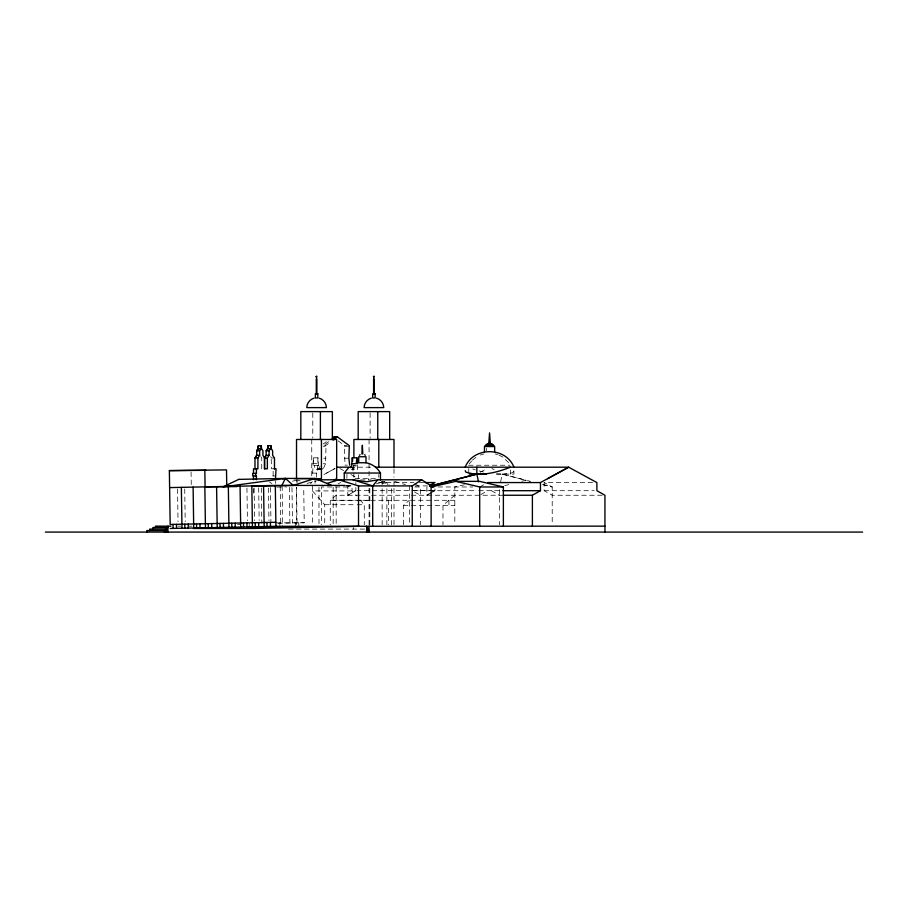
<?xml version="1.0" encoding="UTF-8"?>
<svg xmlns="http://www.w3.org/2000/svg" width="908" height="908" viewBox="0 0 908 908"><rect width="100%" height="100%" fill="white"/><g stroke="black" fill="none" stroke-linecap="round" stroke-linejoin="round"><path stroke-width="0.68" stroke-dasharray="4.54 3.41" d="M323.464 468.369L325.541 463.738L326.006 446.271L323.237 446.271M312.67 473.125L313.351 457.814L317.97 457.814L318.651 465.407L320.093 469.254M317.97 457.814L317.289 473.125L311.75 473.125M500.592 481.83L502.272 474.124L510.977 473.193L513.258 472.092L513.928 470.65L512.941 468.982M350.579 467.972L351.6 465.407M316.779 469.254L318.844 468.369L320.07 466.576M310.525 483.771L312.329 481.626M469.3 463.829L471.604 461.116M403.424 524.767L403.424 505.37L409.372 500.285M454.817 495.246L442.979 505.37L442.979 524.767M472.364 460.208L476.076 457.235M323.089 444.08L326.324 441.685M328.639 441.685L323.237 445.68L325.541 445.68L330.943 441.685M350.102 485.712L347.798 486.972L347.798 495.246L355.857 490.354M426.908 486.972L426.908 495.246L429.212 493.85M430.369 493.146L434.966 490.354L357.275 490.354M347.798 495.246L355.857 490.695L355.857 482.568M426.908 495.246L431.516 492.647M432.673 492L434.966 490.695L434.966 487.766M480.797 494.599L487.709 490.695M480.309 472.228L487.244 468.449M479.651 486.972L484.259 484.452M338.151 483.692L340.648 482.568M376.411 483.873L384.322 481.422M480.287 455.033L483.953 453.943M504.746 485.621L508.696 484.611M521.884 481.24L525.834 480.23L529.795 481.24M292.478 481.183L296.417 480.241M307.006 483.397L316.188 481.183M464.476 484.781L454.817 486.972L454.817 524.767M276.861 487.108L286.724 486.904M345.914 485.689L350.136 485.61M276.395 522.894L304.237 522.758L303.703 487.324M278.03 523.303L304.237 522.758M338.219 440.891L344.711 445.68L347.015 445.68M349.33 446.271L344.245 446.271L345.063 465.18L347.378 465.18M274.488 458.052L271.56 458.052L269.721 455.317M323.702 458.211L326.006 458.211M344.245 458.211L348.865 458.211M312.67 463.704L318.651 463.704M323.237 463.738L325.541 463.738M313.351 457.814L314.02 465.407L318.651 465.407M352.758 465.407L356.22 465.407L354.688 469.254L351.158 469.254M468.505 465.236L510.035 465.236M350.125 467.189L371.315 467.189M318.844 468.369L322.306 468.369M261.731 468.8L261.731 458.052L260.868 456.667M274.488 468.8L271.56 468.8L271.117 457.371M317.948 469.05L322.567 469.05M321.398 469.254L315.473 469.254L314.02 465.407M496.46 474.124L513.928 474.124L513.928 468.335M272.593 475.962L275.51 475.962M355.039 478.675L378.795 478.675M360.646 479.923L371.19 479.923M378.466 482.568L413.776 482.568M419.36 482.568L423.673 482.568M602.174 495.246L552.212 495.246L544.153 490.695L544.153 482.568L594.116 482.568M346.459 485.428L349.149 485.428M346.379 485.916L352.032 485.916L352.032 490.91L356.401 495.847M415.115 485.916L428.304 485.916M347.798 486.972L321.432 486.972L321.432 524.745M414.808 486.972L420.359 486.972L420.359 524.745M438.099 486.972L472.75 486.972M413.707 490.695L477.279 490.695M478.698 490.695L501.591 490.695M544.153 490.695L594.116 490.695M352.032 490.91L312.477 490.91L324.724 504.723L324.724 524.813M503.373 495.246L336.164 495.246L330.274 500.285L330.274 524.79M454.817 500.285L330.274 500.285L355.698 500.331M324.724 504.723L355.8 504.723M357.207 504.723L364.278 504.723L364.278 524.813M403.424 505.37L454.817 505.37M237.487 524.461L240.098 524.461M177.809 526.152L180.794 526.152M189.08 526.152L192.065 526.152M288.506 529.092L368.342 529.092M357.105 500.331L369.817 500.353M496.46 473.885L502.272 474.124L530.612 481.41M479.095 470.934L483.839 472.092M542.973 484.611L552.212 486.972L552.212 524.745M542.757 484.531L552.212 486.972L544.153 482.568M502.272 474.124L525.834 480.23M495.166 453.943L497.607 454.67M394.866 481.422L405.422 484.69M379.714 482.239L387.625 484.69M472.762 468.982L475.327 469.811M297.745 479.923L300.207 480.922M381.564 481.456L389.078 484.804M498.832 455.033L503.043 457.235L509.819 463.829M491.875 468.449L494.179 469.708M414.604 483.828L420.359 486.972M383.471 481.229L389.316 484.418M339.898 468.539L343.621 470.571M351.055 474.623L358.501 478.686L358.501 473.125M491.41 490.695L499.468 495.246M414.604 492L420.359 495.246M269.562 482.08L271.923 483.624M353.473 469.254L350.556 466.247M359.897 499.797L364.278 504.723M315.065 480.843L315.099 483.249M298.8 522.872L298.857 526.89M297.052 522.758L296.53 487.324L296.519 524.767M295.35 522.94L295.418 526.958M291.967 487.562L292.489 523.008M289.346 487.324L289.879 522.758M282.15 485.905L282.751 526.776M280.197 486.382L280.742 523.246M279.834 522.826L279.891 526.833M270.425 487.562L270.936 521.589M268.473 488.039L268.961 520.647M261.3 488.039L261.822 523.485M258.678 487.8L259.166 520.409M254.115 488.039L254.603 520.647M249.212 523.485L249.257 526.163M246.942 488.039L247.43 520.647M191.066 472.035L191.282 486.177M184.721 489.015L185.209 521.623M177.548 489.015L178.025 521.623M510.364 469.958L510.364 474.124M499.468 489.73L499.468 524.745M486.404 448.314L486.404 450.765M468.755 468.573L468.755 474.124M448.927 500.285L448.927 505.37M409.372 485.916L409.372 524.767M393.993 468.88L393.993 477.279M393.993 481.331L393.993 486.972M393.993 488.368L393.993 524.745M391.586 488.697L391.586 526.152M388.42 500.285L388.42 524.79M386.865 488.697L386.865 524.767M382.143 481.013L382.143 484.69M382.143 488.697L382.143 524.767M378.795 474.475L378.795 477.279M370.112 413.004L370.112 438.076M369.817 488.549L369.817 526.152M369.068 439.472L369.068 478.675M369.068 488.322L369.068 524.745M368.41 478.675L368.41 479.923M357.582 465.055L357.582 470.435M353.882 464.714L353.882 471.717M353.882 473.125L353.882 477.29M353.496 527.548L353.496 529.092M352.962 466.406L352.962 473.125M346.913 474.385L346.913 478.437M344.711 445.68L344.711 446.271M336.164 486.972L336.164 524.79M333.145 487.312L333.145 524.767M325.541 445.68L325.541 446.271M318.98 487.312L318.98 524.767M316.37 473.125L316.37 477.279M312.783 413.004L312.783 438.076M312.477 485.916L312.477 524.745M311.75 439.472L311.75 478.675M297.722 479.923L297.745 482.318M296.519 479.923L296.519 482.318M275.51 480.945L275.51 483.431M273.149 471.195L273.149 475.962M253.502 488.697L253.502 494.247M334.939 468.539L323.793 474.623L334.939 468.539"/><path stroke-width="1.36" d="M488.788 443.445L489.56 432.889L490.331 443.445M254.978 468.8L254.978 458.052L256.703 455.317L256.703 450.799L258.042 448.722L258.36 445.692L261.277 445.692L261.595 448.722L262.923 450.799L262.923 455.317L264.648 458.052L264.648 468.8M261.277 445.692L260.959 448.722L259.631 450.799L256.703 450.799L258.042 448.722L258.36 445.692L258.519 447.201M351.6 465.407L352.281 457.814L356.901 457.814L357.582 463.716M356.901 457.814L356.22 463.704L351.6 463.704M270.924 445.692L270.539 448.722L269.074 450.799L269.074 455.317L267.361 458.052L267.361 468.8L264.432 468.8L264.432 458.052L266.146 455.317L266.146 450.799L267.622 448.722L267.996 445.692L270.924 445.692L271.299 448.722L272.638 450.799L272.638 455.317L274.488 458.052L274.488 468.8M269.074 450.799L266.146 450.799L267.622 448.722L267.996 445.692L268.269 447.837M281.752 485.666L285.43 478.425L315.031 478.425L331.624 485.428M465.191 467.189C473.181 446.532 505.938 446.532 513.928 467.189M253.514 473.409L253.514 468.8L257.906 468.8L257.906 458.052L259.631 455.317L259.631 450.799M344.257 480.116L344.257 473.034L348.888 467.393M372.7 526.152L372.7 485.916L377.807 479.787L421.687 479.787L431.13 485.916L431.13 526.152M359.454 455.271L360.045 454.692M331.885 439.302L335.12 436.907M333.111 440.096L337.435 436.907L349.33 445.68L348.865 458.211L349.682 465.18M326.891 483.465L338.752 479.787L358.524 485.916L412.243 485.916L421.687 479.787M503.373 495.246L532.394 495.246L540.453 490.695L540.453 482.568L568.669 467.189L596.885 482.568L596.885 490.695L604.944 495.246L604.944 532.077M547.615 478.675L568.669 467.189L375.549 467.189M334.326 479.935L336.664 478.664L336.664 439.472L296.519 439.472L296.519 478.675M430.369 485.088L434.966 482.568L425.08 482.568M510.364 467.189C496.642 472.659 480.253 476.802 465.861 472.092L465.191 470.65M314.054 398.135C309.866 399.282 306.802 403.277 306.779 407.613L326.403 407.613C326.381 403.277 323.316 399.282 319.128 398.135M371.372 398.135C367.195 399.282 364.131 403.277 364.097 407.613L383.732 407.613C383.709 403.277 380.645 399.282 376.457 398.135M377.807 479.787L366.605 481.773L352.917 479.787L314.838 479.787M253.775 486.245L293.216 485.428L315.031 478.425M429.552 486.291L476.848 474.124L476.848 467.189M429.609 486.268L476.848 474.124L478.527 481.83M503.373 526.152L503.373 486.972L479.651 481.354L455.964 481.354L431.13 486.972L433.922 486.972M282.694 478.879L285.43 478.425L293.216 485.428M275.85 522.293L170.171 524.461L169.365 470.616L226.512 469.89L226.739 485.451M206.048 470.31L169.365 470.616M169.614 487.596L275.306 485.428L345.108 485.428M236.977 486.586L205.083 486.87L204.833 469.89M170.227 528.467L275.918 526.311L604.944 526.152M359.205 526.311L253.514 528.467L193.381 528.467M332.816 436.907L337.435 436.907M488.515 443.467L490.604 443.467M487.494 443.751L491.625 443.751M486.552 444.228L492.567 444.228M485.712 444.863L493.396 444.863M485.008 445.646L494.111 445.646M258.042 448.722L260.959 448.722M267.622 448.722L270.539 448.722M259.631 455.317L256.703 455.317L254.978 458.052L257.906 458.052M269.074 455.317L266.146 455.317L264.432 458.052L267.361 458.052M366.003 462.751L358.717 462.751L358.717 456.747L366.003 456.747L366.003 462.751C372.042 463.875 377.422 467.699 380.463 473.034L380.463 480.116M337.413 467.189L350.125 467.189M274.125 468.8L276.066 468.8L275.51 478.448M344.257 473.034L380.463 473.034M469.391 474.124L486.438 474.124M294.271 478.675L321.432 478.675L321.432 439.472M487.709 482.568L540.453 482.568M455.964 481.354L479.696 486.972L503.373 486.972M502.975 490.695L540.453 490.695M170.92 526.152L155.427 526.152L155.427 527.548M167.946 527.548L152.873 527.548L152.873 529.092M366.628 527.548L367.604 527.548L367.604 532.077M166.981 529.092L149.672 529.092L149.672 530.544M367.604 529.092L368.342 529.092L368.342 532.077M165.642 530.544L146.835 530.544L146.835 532.077M366.628 530.544L369.068 530.544M45.4 532.077L862.6 532.077M453.285 480.23L458.551 481.569M352.917 479.787L372.7 485.916M364.675 454.692L365.266 455.271M352.281 457.814L352.69 461.355M275.306 485.428L275.918 526.311M270.414 522.406L270.482 526.424M266.975 522.475L267.031 526.492M263.558 485.678L264.171 526.549M258.678 522.645L258.735 526.663M255.227 522.713L255.296 526.731M251.822 485.916L252.424 526.788M246.931 522.883L246.987 526.901M243.492 522.951L243.548 526.969M240.075 486.155L240.688 527.026M235.183 523.121L235.251 527.139M231.744 523.201L231.801 527.207M228.339 486.393L228.941 527.276M223.447 523.371L223.504 527.378M220.008 523.439L220.065 527.457M216.592 486.631L217.205 527.514M211.7 523.61L211.757 527.627M208.261 523.678L208.318 527.696M204.845 486.87L205.458 527.752M199.953 523.848L200.021 527.866M196.514 523.916L196.582 527.934M193.109 487.119L193.71 527.991M188.217 524.086L188.274 528.104M184.778 524.154L184.835 528.172M181.362 487.358L181.975 528.229M176.47 524.325L176.527 528.342M173.031 524.393L173.088 528.411M532.394 495.246L532.394 526.152M494.656 451.764L494.656 446.543L484.463 446.543L484.463 451.764M479.696 486.972L479.696 526.152M412.243 485.916L412.243 526.152M393.993 467.472L393.993 439.472L353.882 439.472L353.882 457.7M389.68 439.472L389.68 411.608L358.183 411.608L358.183 439.472M378.795 439.472L378.795 467.472M377.762 411.608L377.762 439.472M374.221 378.784L374.221 393.8M373.608 378.784L373.608 393.8M369.068 526.152L369.068 532.077M366.628 526.152L366.628 532.077M358.524 485.916L358.524 526.152M332.362 439.472L332.362 411.608L300.82 411.608L300.82 439.472M320.637 478.675L320.637 479.923M320.399 411.608L320.399 439.472M316.892 378.784L316.892 393.8M316.29 378.784L316.29 393.8M256.431 468.8L256.431 473.409L252.753 473.409L252.753 475.962L256.419 475.962L256.419 479.696M255.67 473.409L255.67 475.962M253.502 475.962L253.502 479.696M167.946 526.152L167.946 532.077M166.981 527.548L166.981 532.077M165.642 529.092L165.642 532.077M164.439 530.544L164.439 532.077M362.36 445.408L361.906 453.943L362.814 453.943L362.36 445.408M316.154 376.559C316.665 379.419 317.482 374.675 316.154 376.559M373.483 376.559C374.005 379.351 374.788 374.754 373.483 376.559M238.736 479.379L222.982 486.87L285.43 478.425L238.736 479.379M282.751 526.776L247.532 527.503L304.294 526.776L282.751 526.776M317.811 393.8L315.371 393.8L315.371 397.965L317.811 397.965L317.811 393.8M375.14 393.8L372.7 393.8L372.7 397.965L375.14 397.965L375.14 393.8"/></g></svg>
